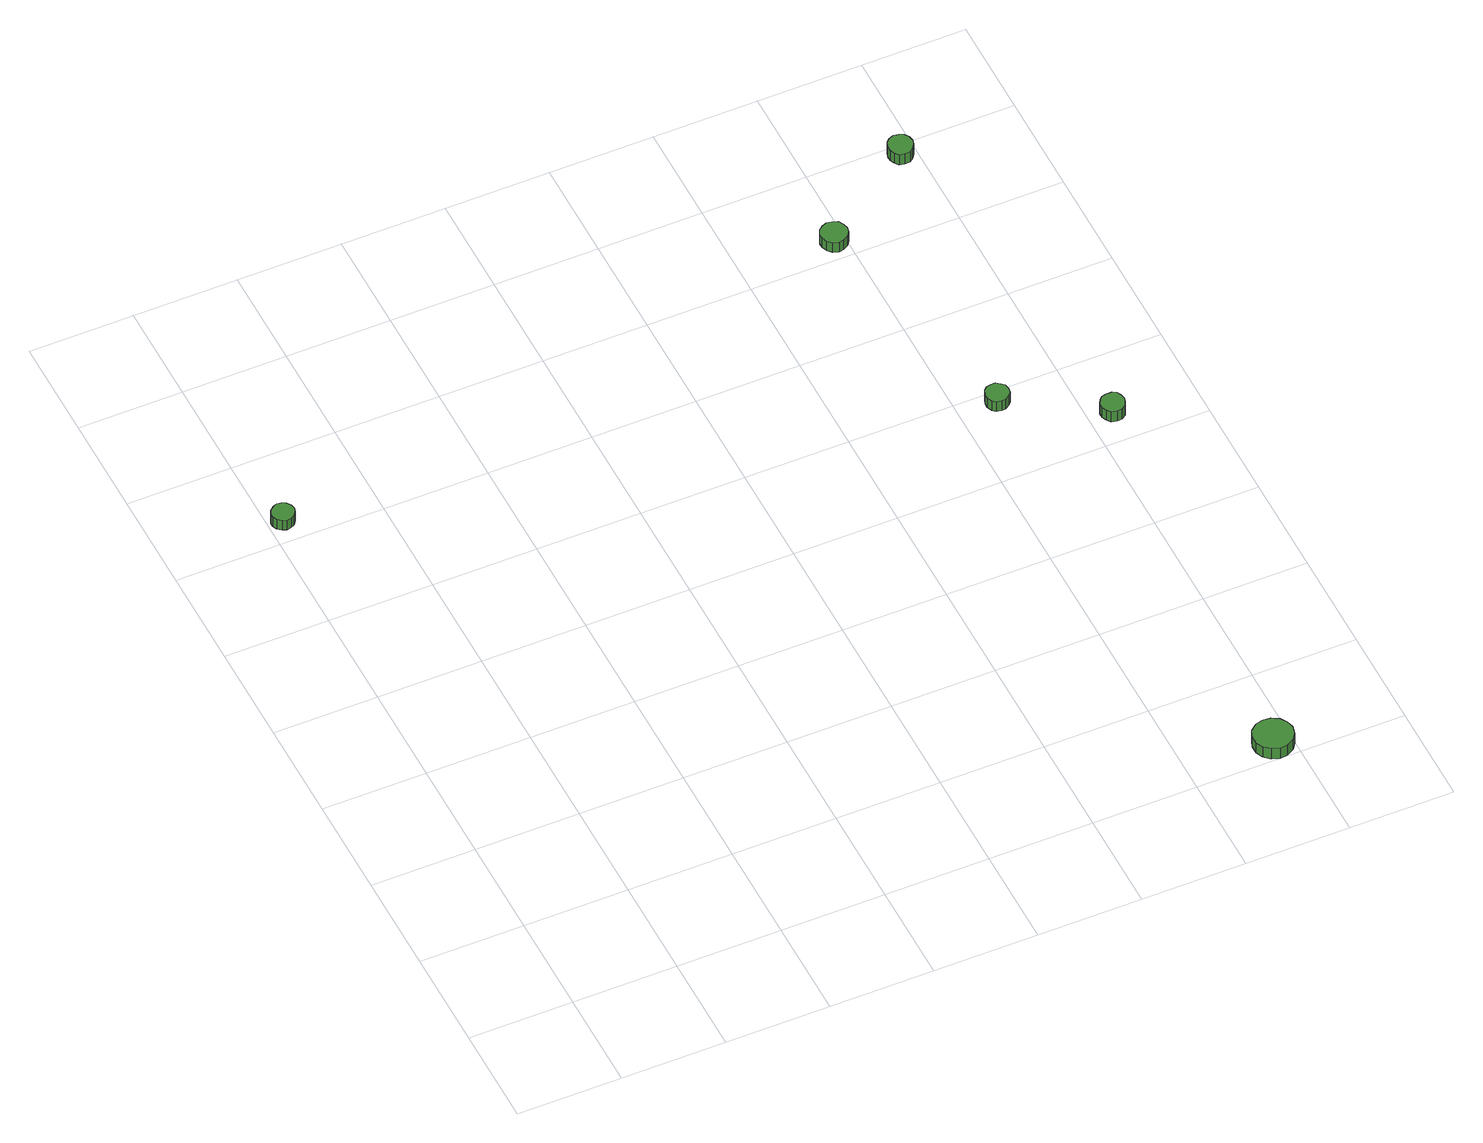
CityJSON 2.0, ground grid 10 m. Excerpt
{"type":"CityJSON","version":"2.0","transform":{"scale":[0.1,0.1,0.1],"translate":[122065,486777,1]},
"CityObjects":{
"tree1":{"type":"SolitaryVegetationObject","attributes":{"function":"something"},"geometry":[{"type":"MultiSurface","lod":"1","boundaries":[[[0,1,2,3,4,5,6,7,8,9,10,11,12,13,14]],[[15,16,17,18,19,20,21,22,23,24,25,26,27,28,29]],[[0,29,28,1]],[[1,28,27,2]],[[2,27,26,3]],[[3,26,25,4]],[[4,25,24,5]],[[5,24,23,6]],[[6,23,22,7]],[[7,22,21,8]],[[8,21,20,9]],[[9,20,19,10]],[[10,19,18,11]],[[11,18,17,12]],[[12,17,16,13]],[[13,16,15,14]],[[14,15,29,0]]]}]},
"tree2":{"type":"SolitaryVegetationObject","attributes":{"function":"something"},"geometry":[{"type":"MultiSurface","lod":"1","boundaries":[[[30,31,32,33,34,35,36,37,38,39,40,41,42,43,44]],[[45,46,47,48,49,50,51,52,53,54,55,56,57,58,59]],[[30,59,58,31]],[[31,58,57,32]],[[32,57,56,33]],[[33,56,55,34]],[[34,55,54,35]],[[35,54,53,36]],[[36,53,52,37]],[[37,52,51,38]],[[38,51,50,39]],[[39,50,49,40]],[[40,49,48,41]],[[41,48,47,42]],[[42,47,46,43]],[[43,46,45,44]],[[44,45,59,30]]]}]},
"tree3":{"type":"SolitaryVegetationObject","attributes":{"function":"something"},"geometry":[{"type":"MultiSurface","lod":"1","boundaries":[[[60,61,62,63,64,65,66,67,68,69,70,71,72,73,74]],[[75,76,77,78,79,80,81,82,83,84,85,86,87,88,89]],[[60,89,88,61]],[[61,88,87,62]],[[62,87,86,63]],[[63,86,85,64]],[[64,85,84,65]],[[65,84,83,66]],[[66,83,82,67]],[[67,82,81,68]],[[68,81,80,69]],[[69,80,79,70]],[[70,79,78,71]],[[71,78,77,72]],[[72,77,76,73]],[[73,76,75,74]],[[74,75,89,60]]]}]},
"tree4":{"type":"SolitaryVegetationObject","attributes":{"function":"something"},"geometry":[{"type":"MultiSurface","lod":"1","boundaries":[[[90,91,92,93,94,95,96,97,98,99,100,101,102,103,104]],[[105,106,107,108,109,110,111,112,113,114,115,116,117,118,119]],[[90,119,118,91]],[[91,118,117,92]],[[92,117,116,93]],[[93,116,115,94]],[[94,115,114,95]],[[95,114,113,96]],[[96,113,112,97]],[[97,112,111,98]],[[98,111,110,99]],[[99,110,109,100]],[[100,109,108,101]],[[101,108,107,102]],[[102,107,106,103]],[[103,106,105,104]],[[104,105,119,90]]]}]},
"tree5":{"type":"SolitaryVegetationObject","attributes":{"function":"something"},"geometry":[{"type":"MultiSurface","lod":"1","boundaries":[[[120,121,122,123,124,125,126,127,128,129,130,131,132,133,134]],[[135,136,137,138,139,140,141,142,143,144,145,146,147,148,149]],[[120,149,148,121]],[[121,148,147,122]],[[122,147,146,123]],[[123,146,145,124]],[[124,145,144,125]],[[125,144,143,126]],[[126,143,142,127]],[[127,142,141,128]],[[128,141,140,129]],[[129,140,139,130]],[[130,139,138,131]],[[131,138,137,132]],[[132,137,136,133]],[[133,136,135,134]],[[134,135,149,120]]]}]},
"tree6":{"type":"SolitaryVegetationObject","attributes":{"function":"something"},"geometry":[{"type":"MultiSurface","lod":"1","boundaries":[[[150,151,152,153,154,155,156,157,158,159,160,161,162,163,164]],[[165,166,167,168,169,170,171,172,173,174,175,176,177,178,179]],[[150,179,178,151]],[[151,178,177,152]],[[152,177,176,153]],[[153,176,175,154]],[[154,175,174,155]],[[155,174,173,156]],[[156,173,172,157]],[[157,172,171,158]],[[158,171,170,159]],[[159,170,169,160]],[[160,169,168,161]],[[161,168,167,162]],[[162,167,166,163]],[[163,166,165,164]],[[164,165,179,150]]]}]}
},
"vertices":[
[25,623,13],[24,627,13],[21,631,13],[17,633,13],[13,634,13],[9,632,13],[5,629,13],[3,625,13],[3,621,13],[5,617,13],[9,614,13],[13,612,13],[17,613,13],[21,615,13],[24,619,13],[24,619,1],[21,615,1],[17,613,1],[13,612,1],[9,614,1],[5,617,1],[3,621,1],[3,625,1],[5,629,1],[9,632,1],[13,634,1],[17,633,1],[21,631,1],[24,627,1],[25,623,1],
[701,19,13],[699,26,13],[695,32,13],[688,36,13],[680,37,13],[673,35,13],[667,30,13],[664,23,13],[664,15,13],[667,8,13],[673,3,13],[680,0,13],[688,1,13],[695,5,13],[699,11,13],[699,11,0],[695,5,0],[688,1,0],[680,0,0],[673,3,0],[667,8,0],[664,15,0],[664,23,0],[667,30,0],[673,35,0],[680,37,0],[688,36,0],[695,32,0],[699,26,0],[701,19,0],
[646,483,18],[645,488,18],[642,491,18],[638,494,18],[634,494,18],[629,493,18],[626,490,18],[624,485,18],[624,481,18],[626,476,18],[629,473,18],[634,472,18],[638,472,18],[642,475,18],[645,478,18],[645,478,6],[642,475,6],[638,472,6],[634,472,6],[629,473,6],[626,476,6],[624,481,6],[624,485,6],[626,490,6],[629,493,6],[634,494,6],[638,494,6],[642,491,6],[645,488,6],[646,483,6],
[601,718,15],[600,723,15],[597,728,15],[592,730,15],[587,731,15],[582,729,15],[578,726,15],[576,721,15],[576,716,15],[578,711,15],[582,707,15],[587,705,15],[592,706,15],[597,709,15],[600,713,15],[600,713,3],[597,709,3],[592,706,3],[587,705,3],[582,707,3],[578,711,3],[576,716,3],[576,721,3],[578,726,3],[582,729,3],[587,731,3],[592,730,3],[597,728,3],[600,723,3],[601,718,3],
[732,430,18],[731,435,18],[729,439,18],[725,441,18],[720,441,18],[715,440,18],[712,437,18],[710,433,18],[710,428,18],[712,424,18],[715,420,18],[720,419,18],[725,419,18],[729,422,18],[731,426,18],[731,426,5],[729,422,5],[725,419,5],[720,419,5],[715,420,5],[712,424,5],[710,428,5],[710,433,5],[712,437,5],[715,440,5],[720,441,5],[725,441,5],[729,439,5],[731,435,5],[732,430,5],
[697,789,14],[696,794,14],[693,798,14],[689,800,14],[684,801,14],[679,799,14],[676,796,14],[674,791,14],[674,786,14],[676,782,14],[679,778,14],[684,777,14],[689,777,14],[693,780,14],[696,784,14],[696,784,1],[693,780,1],[689,777,1],[684,777,1],[679,778,1],[676,782,1],[674,786,1],[674,791,1],[676,796,1],[679,799,1],[684,801,1],[689,800,1],[693,798,1],[696,794,1],[697,789,1]
]}
